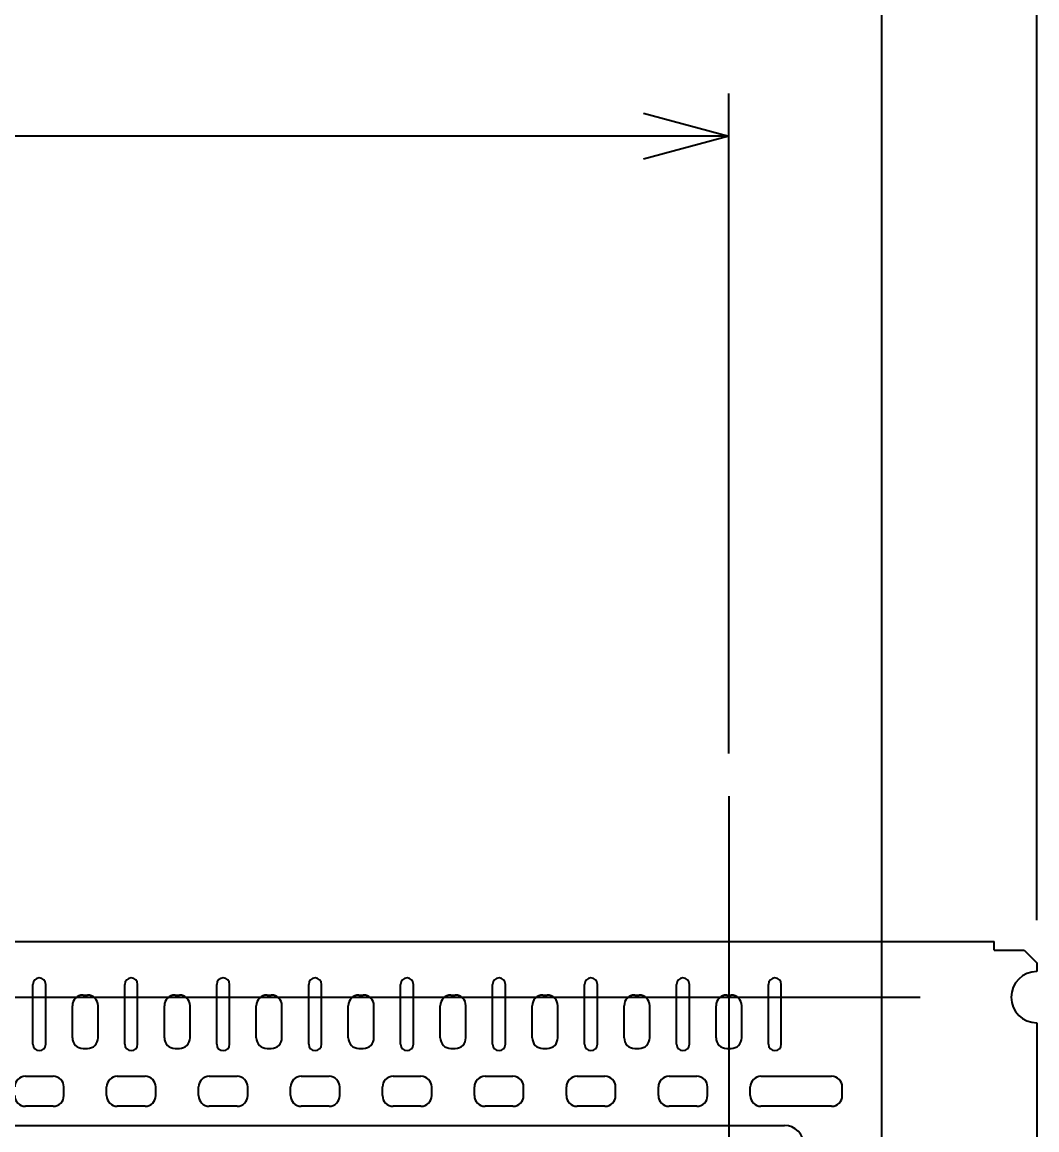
# Model space of a CAD drawing. Header units: millimetres. Extents: x -992 to 1678, y 98 to 1000.
# Drawn here: x -680.27 to -656.55, y 912.71 to 938.62 of the extents above; entities that cross this region are included whole.
import ezdxf

# ---------------------------------------------------------------- set-up
doc = ezdxf.new("R2010")
doc.units = ezdxf.units.MM
doc.header["$PDMODE"] = 3
doc.header["$PDSIZE"] = -1
doc.linetypes.add('CENTER', pattern=[10.16, 6.35, -1.27, 1.27, -1.27])
doc.linetypes.add('HIDDEN', pattern=[1.905, 1.27, -0.635])
doc.layers.get('DEFPOINTS').update_dxf_attribs({"color": 10})
for name, color, linetype in [('1', 3, 'Continuous'), ('CEN', 8, 'CENTER'), ('DIM', 7, 'Continuous'), ('HID', 1, 'HIDDEN')]:
    doc.layers.add(name, color=color, linetype=linetype)
doc.styles.add('SIMPLEX', font='simplex')
doc.styles.get("Standard").update_dxf_attribs({"font": 'txt.shx', "bigfont": 'chineset.shx'})
doc.dimstyles.new('ISO-25', dxfattribs={"dimtxt": 2.5, "dimasz": 2.5, "dimexe": 1.25, "dimexo": 0.625, "dimtad": 1, "dimtxsty": 'Standard', "dimcen": 2.5, "dimadec": 0, "dimazin": 0, "dimtfac": 1, "dimtmove": 0, "dimatfit": 3, "dimfxl": 0, "dimarcsym": 0})

# ---------------------------------------------------------------- blocks, each defined once
blk = doc.blocks.new('_OPEN30')
at = {"color": 0, "linetype": 'ByBlock'}
for p, q in [((-1, 0.268), (0, 0)), ((0, 0), (-1, -0.268)), ((0, 0), (-1, 0))]:
    blk.add_line(p, q, dxfattribs=at)
blk = doc.blocks.new('*D2')
at = {"layer": 'DEFPOINTS', "color": 0}
for p in [(-656.549, 952.064), (-903.349, 916.616), (-656.549, 916.616)]:
    blk.add_point(p, dxfattribs=at)
at = {"layer": 'DIM', "color": 0, "lineweight": -2}
for p, q in [((-903.349, 917.616), (-903.349, 953.064)), ((-656.549, 917.616), (-656.549, 953.064)), ((-901.349, 952.064), (-787.449, 952.064)), ((-658.549, 952.064), (-772.449, 952.064))]:
    blk.add_line(p, q, dxfattribs=at)
at = {"layer": 'DIM', "color": 0, "lineweight": -2, "xscale": 2, "yscale": 2, "zscale": 2, "rotation": 180}
blk.add_blockref('_OPEN30', (-903.349, 952.064), dxfattribs=at)
at = {"layer": 'DIM', "color": 0, "lineweight": -2, "xscale": 2, "yscale": 2, "zscale": 2}
blk.add_blockref('_OPEN30', (-656.549, 952.064), dxfattribs=at)
at = {"layer": 'DIM', "color": 0, "insert": (-779.949, 952.064), "char_height": 3, "attachment_point": 5, "style": 'SIMPLEX'}
blk.add_mtext('246,8', dxfattribs=at)
blk = doc.blocks.new('*D28')
at = {"layer": 'DEFPOINTS', "color": 0}
for p in [(-663.749, 935.955), (-711.049, 920.516), (-663.749, 920.516)]:
    blk.add_point(p, dxfattribs=at)
at = {"layer": 'DIM', "color": 0, "lineweight": -2}
for p, q in [((-711.049, 921.516), (-711.049, 936.955)), ((-663.749, 921.516), (-663.749, 936.955)), ((-709.049, 935.955), (-693.47, 935.955)), ((-665.749, 935.955), (-681.327, 935.955))]:
    blk.add_line(p, q, dxfattribs=at)
at = {"layer": 'DIM', "color": 0, "lineweight": -2, "xscale": 2, "yscale": 2, "zscale": 2, "rotation": 180}
blk.add_blockref('_OPEN30', (-711.049, 935.955), dxfattribs=at)
at = {"layer": 'DIM', "color": 0, "lineweight": -2, "xscale": 2, "yscale": 2, "zscale": 2}
blk.add_blockref('_OPEN30', (-663.749, 935.955), dxfattribs=at)
at = {"layer": 'DIM', "color": 0, "insert": (-687.399, 935.955), "char_height": 3, "attachment_point": 5, "style": 'SIMPLEX'}
blk.add_mtext('47,3', dxfattribs=at)
blk = doc.blocks.new('*D31')
at = {"layer": 'DEFPOINTS', "color": 0}
for p in [(-660.174, 942.797), (-718.249, 920.116), (-660.174, 858.416)]:
    blk.add_point(p, dxfattribs=at)
at = {"layer": 'DIM', "color": 0, "lineweight": -2}
for p, q in [((-718.249, 921.116), (-718.249, 943.797)), ((-660.174, 859.416), (-660.174, 943.797)), ((-716.249, 942.797), (-698.14, 942.797)), ((-662.174, 942.797), (-680.283, 942.797))]:
    blk.add_line(p, q, dxfattribs=at)
at = {"layer": 'DIM', "color": 0, "lineweight": -2, "xscale": 2, "yscale": 2, "zscale": 2, "rotation": 180}
blk.add_blockref('_OPEN30', (-718.249, 942.797), dxfattribs=at)
at = {"layer": 'DIM', "color": 0, "lineweight": -2, "xscale": 2, "yscale": 2, "zscale": 2}
blk.add_blockref('_OPEN30', (-660.174, 942.797), dxfattribs=at)
at = {"layer": 'DIM', "color": 0, "insert": (-689.211, 942.797), "char_height": 3, "attachment_point": 5, "style": 'SIMPLEX'}
blk.add_mtext('58,075', dxfattribs=at)

msp = doc.modelspace()

# ---------------------------------------------------------------- linework, layer by layer
at = {"layer": '1', "linetype": 'ByBlock'}
for p, q in [((-687.3986804, 917.11640189), (-657.5486804, 917.11640189)), ((-656.8486804, 916.91640189), (-656.5486804, 916.61640189)), ((-656.5486804, 916.61640189), (-656.5486804, 916.41640189)), ((-656.5486804, 915.21640189), (-656.5486804, 912.29140189)), ((-679.2986804, 913.51640189), (-679.2986804, 913.71640189)), ((-678.2986804, 913.51640189), (-678.2986804, 913.71640189)), ((-677.1486804, 913.51640189), (-677.1486804, 913.71640189)), ((-676.1486804, 913.51640189), (-676.1486804, 913.71640189)), ((-674.9986804, 913.51640189), (-674.9986804, 913.71640189)), ((-673.9986804, 913.51640189), (-673.9986804, 913.71640189)), ((-672.8486804, 913.51640189), (-672.8486804, 913.71640189)), ((-671.8486804, 913.51640189), (-671.8486804, 913.71640189)), ((-670.6986804, 913.51640189), (-670.6986804, 913.71640189)), ((-669.6986804, 913.51640189), (-669.6986804, 913.71640189)), ((-668.5486804, 913.51640189), (-668.5486804, 913.71640189)), ((-667.5486804, 913.51640189), (-667.5486804, 913.71640189)), ((-666.3986804, 913.51640189), (-666.3986804, 913.71640189)), ((-665.3986804, 913.51640189), (-665.3986804, 913.71640189)), ((-664.2486804, 913.51640189), (-664.2486804, 913.71640189)), ((-663.2486804, 913.51640189), (-663.2486804, 913.71640189)), ((-661.0986804, 913.51640189), (-661.0986804, 913.71640189)), ((-679.5486804, 913.26640189), (-680.1986804, 913.26640189)), ((-677.3986804, 913.26640189), (-678.0486804, 913.26640189)), ((-675.2486804, 913.26640189), (-675.8986804, 913.26640189)), ((-673.0986804, 913.26640189), (-673.7486804, 913.26640189)), ((-670.9486804, 913.26640189), (-671.5986804, 913.26640189)), ((-668.7986804, 913.26640189), (-669.4486804, 913.26640189)), ((-666.6486804, 913.26640189), (-667.2986804, 913.26640189)), ((-664.4986804, 913.26640189), (-665.1486804, 913.26640189)), ((-661.3486804, 913.26640189), (-662.9986804, 913.26640189))]:
    msp.add_line(p, q, dxfattribs=at)
at = {"layer": '1'}
for p, q in [((-657.5486804, 916.91640189), (-657.5486804, 917.11640189)), ((-657.5486804, 916.91640189), (-656.8486804, 916.91640189)), ((-680.0236804, 914.71640189), (-680.0236804, 916.11640189)), ((-680.0236804, 914.71640189), (-680.0236804, 916.11640189)), ((-679.7236804, 914.71640189), (-679.7236804, 916.11640189)), ((-679.7236804, 914.71640189), (-679.7236804, 916.11640189)), ((-677.8736804, 914.71640189), (-677.8736804, 916.11640189)), ((-677.8736804, 914.71640189), (-677.8736804, 916.11640189)), ((-677.5736804, 914.71640189), (-677.5736804, 916.11640189)), ((-677.5736804, 914.71640189), (-677.5736804, 916.11640189)), ((-675.7236804, 914.71640189), (-675.7236804, 916.11640189)), ((-675.7236804, 914.71640189), (-675.7236804, 916.11640189)), ((-675.4236804, 914.71640189), (-675.4236804, 916.11640189)), ((-675.4236804, 914.71640189), (-675.4236804, 916.11640189)), ((-673.5736804, 914.71640189), (-673.5736804, 916.11640189)), ((-673.5736804, 914.71640189), (-673.5736804, 916.11640189)), ((-673.2736804, 914.71640189), (-673.2736804, 916.11640189)), ((-673.2736804, 914.71640189), (-673.2736804, 916.11640189)), ((-671.4236804, 914.71640189), (-671.4236804, 916.11640189)), ((-671.4236804, 914.71640189), (-671.4236804, 916.11640189)), ((-671.1236804, 914.71640189), (-671.1236804, 916.11640189)), ((-671.1236804, 914.71640189), (-671.1236804, 916.11640189)), ((-669.2736804, 914.71640189), (-669.2736804, 916.11640189)), ((-669.2736804, 914.71640189), (-669.2736804, 916.11640189)), ((-668.9736804, 914.71640189), (-668.9736804, 916.11640189)), ((-668.9736804, 914.71640189), (-668.9736804, 916.11640189)), ((-667.1236804, 914.71640189), (-667.1236804, 916.11640189)), ((-667.1236804, 914.71640189), (-667.1236804, 916.11640189)), ((-666.8236804, 914.71640189), (-666.8236804, 916.11640189)), ((-666.8236804, 914.71640189), (-666.8236804, 916.11640189)), ((-664.9736804, 914.71640189), (-664.9736804, 916.11640189)), ((-664.9736804, 914.71640189), (-664.9736804, 916.11640189)), ((-664.6736804, 914.71640189), (-664.6736804, 916.11640189)), ((-664.6736804, 914.71640189), (-664.6736804, 916.11640189)), ((-662.8236804, 914.71640189), (-662.8236804, 916.11640189)), ((-662.8236804, 914.71640189), (-662.8236804, 916.11640189)), ((-662.5236804, 914.71640189), (-662.5236804, 916.11640189)), ((-662.5236804, 914.71640189), (-662.5236804, 916.11640189)), ((-678.8486804, 915.86640189), (-678.7486804, 915.86640189)), ((-676.6986804, 915.86640189), (-676.5986804, 915.86640189)), ((-674.5486804, 915.86640189), (-674.4486804, 915.86640189)), ((-672.3986804, 915.86640189), (-672.2986804, 915.86640189)), ((-670.2486804, 915.86640189), (-670.1486804, 915.86640189)), ((-668.0986804, 915.86640189), (-667.9986804, 915.86640189)), ((-665.9486804, 915.86640189), (-665.8486804, 915.86640189)), ((-663.7986804, 915.86640189), (-663.6986804, 915.86640189)), ((-679.0986804, 914.86640189), (-679.0986804, 915.61640189)), ((-678.4986804, 914.86640189), (-678.4986804, 915.61640189)), ((-676.9486804, 914.86640189), (-676.9486804, 915.61640189)), ((-676.3486804, 914.86640189), (-676.3486804, 915.61640189)), ((-674.7986804, 914.86640189), (-674.7986804, 915.61640189)), ((-674.1986804, 914.86640189), (-674.1986804, 915.61640189)), ((-672.6486804, 914.86640189), (-672.6486804, 915.61640189)), ((-672.0486804, 914.86640189), (-672.0486804, 915.61640189)), ((-670.4986804, 914.86640189), (-670.4986804, 915.61640189)), ((-669.8986804, 914.86640189), (-669.8986804, 915.61640189)), ((-668.3486804, 914.86640189), (-668.3486804, 915.61640189)), ((-667.7486804, 914.86640189), (-667.7486804, 915.61640189)), ((-666.1986804, 914.86640189), (-666.1986804, 915.61640189)), ((-665.5986804, 914.86640189), (-665.5986804, 915.61640189)), ((-664.0486804, 914.86640189), (-664.0486804, 915.61640189)), ((-663.4486804, 914.86640189), (-663.4486804, 915.61640189)), ((-678.8486804, 914.61640189), (-678.7486804, 914.61640189)), ((-676.6986804, 914.61640189), (-676.5986804, 914.61640189)), ((-674.5486804, 914.61640189), (-674.4486804, 914.61640189)), ((-672.3986804, 914.61640189), (-672.2986804, 914.61640189)), ((-670.2486804, 914.61640189), (-670.1486804, 914.61640189)), ((-668.0986804, 914.61640189), (-667.9986804, 914.61640189)), ((-665.9486804, 914.61640189), (-665.8486804, 914.61640189)), ((-663.7986804, 914.61640189), (-663.6986804, 914.61640189)), ((-680.1986804, 913.96640189), (-679.5486804, 913.96640189)), ((-678.0486804, 913.96640189), (-677.3986804, 913.96640189)), ((-675.8986804, 913.96640189), (-675.2486804, 913.96640189)), ((-673.7486804, 913.96640189), (-673.0986804, 913.96640189)), ((-671.5986804, 913.96640189), (-670.9486804, 913.96640189)), ((-669.4486804, 913.96640189), (-668.7986804, 913.96640189)), ((-667.2986804, 913.96640189), (-666.6486804, 913.96640189)), ((-665.1486804, 913.96640189), (-664.4986804, 913.96640189)), ((-662.9986804, 913.96640189), (-661.3486804, 913.96640189))]:
    msp.add_line(p, q, dxfattribs=at)
for centre, radius, start, end in [((-656.5486804, 915.81640189), 0.6, 90, 270), ((-679.8736804, 916.11640189), 0.15, 0, 180), ((-679.8736804, 916.11640189), 0.15, 0, 180), ((-677.7236804, 916.11640189), 0.15, 0, 180), ((-677.7236804, 916.11640189), 0.15, 0, 180), ((-675.5736804, 916.11640189), 0.15, 0, 180), ((-675.5736804, 916.11640189), 0.15, 0, 180), ((-673.4236804, 916.11640189), 0.15, 0, 180), ((-673.4236804, 916.11640189), 0.15, 0, 180), ((-671.2736804, 916.11640189), 0.15, 0, 180), ((-671.2736804, 916.11640189), 0.15, 0, 180), ((-669.1236804, 916.11640189), 0.15, 0, 180), ((-669.1236804, 916.11640189), 0.15, 0, 180), ((-666.9736804, 916.11640189), 0.15, 0, 180), ((-666.9736804, 916.11640189), 0.15, 0, 180), ((-664.8236804, 916.11640189), 0.15, 0, 180), ((-664.8236804, 916.11640189), 0.15, 0, 180), ((-662.6736804, 916.11640189), 0.15, 0, 180), ((-662.6736804, 916.11640189), 0.15, 0, 180), ((-678.8486804, 915.61640189), 0.25, 90, 180), ((-678.7486804, 915.61640189), 0.25, 0, 90), ((-676.6986804, 915.61640189), 0.25, 90, 180), ((-676.5986804, 915.61640189), 0.25, 0, 90), ((-674.5486804, 915.61640189), 0.25, 90, 180), ((-674.4486804, 915.61640189), 0.25, 0, 90), ((-672.3986804, 915.61640189), 0.25, 90, 180), ((-672.2986804, 915.61640189), 0.25, 0, 90), ((-670.2486804, 915.61640189), 0.25, 90, 180), ((-670.1486804, 915.61640189), 0.25, 0, 90), ((-668.0986804, 915.61640189), 0.25, 90, 180), ((-667.9986804, 915.61640189), 0.25, 0, 90), ((-665.9486804, 915.61640189), 0.25, 90, 180), ((-665.8486804, 915.61640189), 0.25, 0, 90), ((-663.7986804, 915.61640189), 0.25, 90, 180), ((-663.6986804, 915.61640189), 0.25, 0, 90), ((-678.8486804, 914.86640189), 0.25, 180, 270), ((-678.7486804, 914.86640189), 0.25, 270, 0), ((-676.6986804, 914.86640189), 0.25, 180, 270), ((-676.5986804, 914.86640189), 0.25, 270, 0), ((-674.5486804, 914.86640189), 0.25, 180, 270), ((-674.4486804, 914.86640189), 0.25, 270, 0), ((-672.3986804, 914.86640189), 0.25, 180, 270), ((-672.2986804, 914.86640189), 0.25, 270, 0), ((-670.2486804, 914.86640189), 0.25, 180, 270), ((-670.1486804, 914.86640189), 0.25, 270, 0), ((-668.0986804, 914.86640189), 0.25, 180, 270), ((-667.9986804, 914.86640189), 0.25, 270, 0), ((-665.9486804, 914.86640189), 0.25, 180, 270), ((-665.8486804, 914.86640189), 0.25, 270, 0), ((-663.7986804, 914.86640189), 0.25, 180, 270), ((-663.6986804, 914.86640189), 0.25, 270, 0), ((-679.8736804, 914.71640189), 0.15, 180, 0), ((-679.8736804, 914.71640189), 0.15, 180, 0), ((-677.7236804, 914.71640189), 0.15, 180, 0), ((-677.7236804, 914.71640189), 0.15, 180, 0), ((-675.5736804, 914.71640189), 0.15, 180, 0), ((-675.5736804, 914.71640189), 0.15, 180, 0), ((-673.4236804, 914.71640189), 0.15, 180, 0), ((-673.4236804, 914.71640189), 0.15, 180, 0), ((-671.2736804, 914.71640189), 0.15, 180, 0), ((-671.2736804, 914.71640189), 0.15, 180, 0), ((-669.1236804, 914.71640189), 0.15, 180, 0), ((-669.1236804, 914.71640189), 0.15, 180, 0), ((-666.9736804, 914.71640189), 0.15, 180, 0), ((-666.9736804, 914.71640189), 0.15, 180, 0), ((-664.8236804, 914.71640189), 0.15, 180, 0), ((-664.8236804, 914.71640189), 0.15, 180, 0), ((-662.6736804, 914.71640189), 0.15, 180, 0), ((-662.6736804, 914.71640189), 0.15, 180, 0)]:
    msp.add_arc(centre, radius, start, end, dxfattribs=at)
at = {"layer": '1', "linetype": 'ByBlock'}
for centre, start, end in [((-680.1986804, 913.71640189), 90, 180), ((-679.5486804, 913.71640189), 0, 90), ((-678.0486804, 913.71640189), 90, 180), ((-677.3986804, 913.71640189), 0, 90), ((-675.8986804, 913.71640189), 90, 180), ((-675.2486804, 913.71640189), 0, 90), ((-673.7486804, 913.71640189), 90, 180), ((-673.0986804, 913.71640189), 0, 90), ((-671.5986804, 913.71640189), 90, 180), ((-670.9486804, 913.71640189), 0, 90), ((-669.4486804, 913.71640189), 90, 180), ((-668.7986804, 913.71640189), 0, 90), ((-667.2986804, 913.71640189), 90, 180), ((-666.6486804, 913.71640189), 0, 90), ((-665.1486804, 913.71640189), 90, 180), ((-664.4986804, 913.71640189), 0, 90), ((-662.9986804, 913.71640189), 90, 180), ((-661.3486804, 913.71640189), 0, 90), ((-680.1986804, 913.51640189), 180, 270), ((-679.5486804, 913.51640189), 270, 0), ((-678.0486804, 913.51640189), 180, 270), ((-677.3986804, 913.51640189), 270, 0), ((-675.8986804, 913.51640189), 180, 270), ((-675.2486804, 913.51640189), 270, 0), ((-673.7486804, 913.51640189), 180, 270), ((-673.0986804, 913.51640189), 270, 0), ((-671.5986804, 913.51640189), 180, 270), ((-670.9486804, 913.51640189), 270, 0), ((-669.4486804, 913.51640189), 180, 270), ((-668.7986804, 913.51640189), 270, 0), ((-667.2986804, 913.51640189), 180, 270), ((-666.6486804, 913.51640189), 270, 0), ((-665.1486804, 913.51640189), 180, 270), ((-664.4986804, 913.51640189), 270, 0), ((-662.9986804, 913.51640189), 180, 270), ((-661.3486804, 913.51640189), 270, 0)]:
    msp.add_arc(centre, 0.25, start, end, dxfattribs=at)
at = {"layer": 'CEN', "linetype": 'ByBlock'}
for p, q in [((-663.7486804, 920.51640189), (-663.7486804, 853.71640189)), ((-901.6236804, 915.81640189), (-659.2736804, 915.81640189))]:
    msp.add_line(p, q, dxfattribs=at)
at = {"layer": 'HID', "linetype": 'ByBlock'}
msp.add_line((-712.3486804, 912.81640189), (-662.4486804, 912.81640189), dxfattribs=at)
msp.add_arc((-662.4486804, 912.36640189), 0.45, 0, 90, dxfattribs=at)

# ---------------------------------------------------------------- dimensions: what is measured, and where the dimension line sits
at = {"layer": 'DIM'}
for base, p1, p2, picture, middle in [((-656.5486803994, 952.0636081337), (-903.3486803994, 916.6164018862), (-656.5486803994, 916.6164018862), '*D2', (-779.9486803994, 952.0636081337)), ((-660.1736803994, 942.7969729261), (-718.2486803994, 920.1164018862), (-660.1736803994, 858.4164018862), '*D31', (-689.2111803994, 942.7969729261)), ((-663.7486803994, 935.9550604943), (-711.0486803994, 920.5164018862), (-663.7486803994, 920.5164018862), '*D28', (-687.3986803994, 935.9550604943))]:
    dim = msp.add_linear_dim(base=base, p1=p1, p2=p2, dimstyle='ISO-25', override={"dimtxt": 3, "dimasz": 2, "dimexe": 1, "dimexo": 1, "dimgap": 1.5, "dimtad": 0, "dimdec": 8, "dimtxsty": 'SIMPLEX', "dimblk1": 'OPEN30', "dimblk2": 'OPEN30', "dimsah": 1, "dimtp": 0.05, "dimtm": 0.05, "dimtfac": 0.5, "dimtdec": 8}, dxfattribs=at)
    dim.commit()
    dim.dimension.update_dxf_attribs({"geometry": picture, "text_midpoint": middle})

doc.saveas('drawing.dxf')
